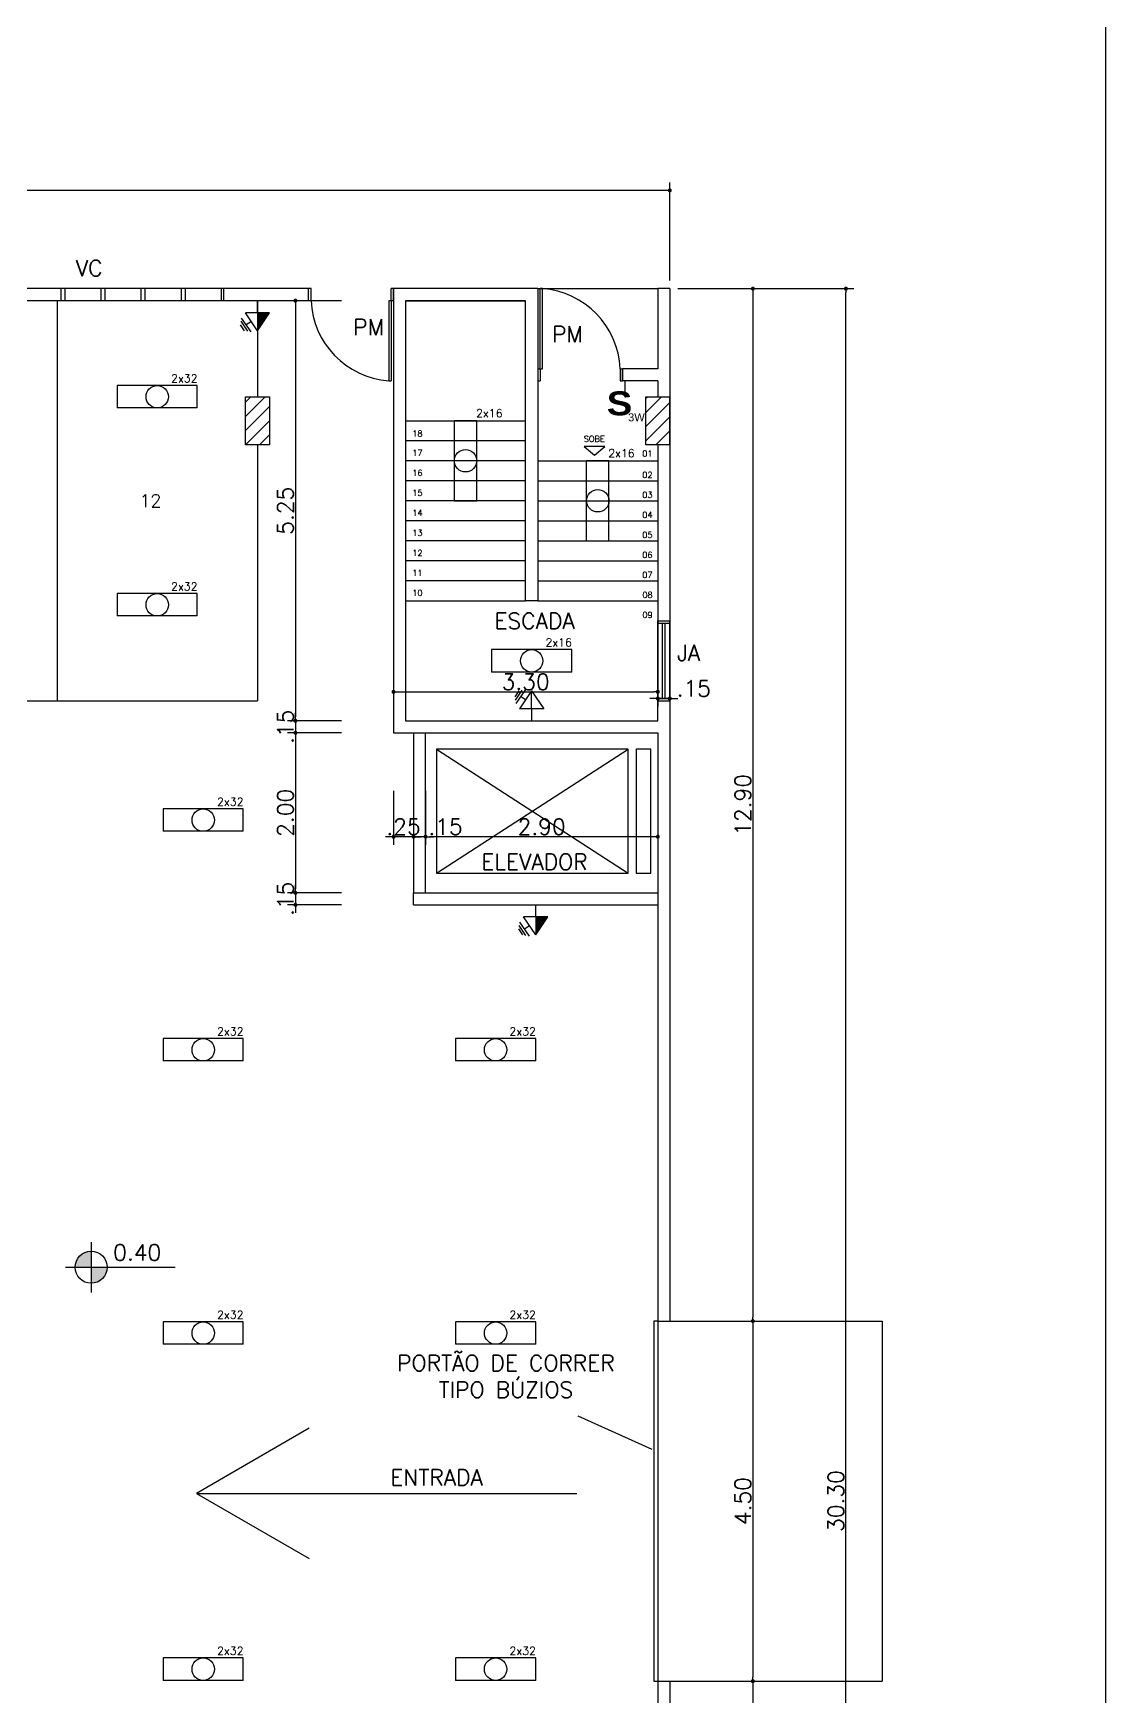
# Model space of a CAD drawing. Header units: millimetres. Extents: x 682 to 1119, y 341 to 434.
# Drawn here: x 737.78 to 751.17, y 362.49 to 383.27 of the extents above; entities that cross this region are included whole.
import ezdxf
from ezdxf.enums import TextEntityAlignment as Align

# ---------------------------------------------------------------- set-up
doc = ezdxf.new("R2010")
doc.units = ezdxf.units.MM
doc.linetypes.add('CENTERX2', pattern=[4, 2.5, -0.5, 0.5, -0.5])
doc.linetypes.add('HIDDEN', pattern=[0.375, 0.25, -0.125])
for name, color, linetype in [('ALV', 6, 'Continuous'), ('AR-ALVENARIA_EM_VISTA-001-C', 1, 'Continuous'), ('AR-ALVENARIA_EM_VISTA-002-C', 2, 'Continuous'), ('AR-CARIMBO-002-C', 2, 'Continuous'), ('AR-COTAS-001-C', 1, 'Continuous'), ('AR-ESQUADRIAS_ABERTURAS-001-H', 1, 'HIDDEN'), ('AR-INDICAÇÕES_GRÁFICAS-002-C', 2, 'Continuous'), ('AR-MOBILIÁRIO_EM_VISTA-002-C', 2, 'Continuous'), ('AR-PISO_EM_PLANTA-001-C', 1, 'Continuous'), ('AR-TEXTOS_ALTURA_2_5MM-003C', 3, 'Continuous'), ('EIXOS', 2, 'Continuous'), ('ESQUADRIAS_2', 2, 'CENTERX2'), ('GARAGEM', 1, 'Continuous'), ('hatch', 253, 'Continuous'), ('PENA_2', 2, 'Continuous'), ('TEXTO', 2, 'Continuous')]:
    doc.layers.add(name, color=color, linetype=linetype)
doc.styles.add('R60', font='simplex.shx', dxfattribs={"height": 0.08})
doc.styles.add('R80', font='simplex.shx', dxfattribs={"height": 0.1})
doc.styles.add('ROMANS', font='romans')
doc.dimstyles.new('ISO-25_WS', dxfattribs={"dimscale": 0.282828, "dimtxt": 0.8, "dimasz": 2, "dimexe": 0.1, "dimexo": 0.625, "dimgap": 0.325, "dimtad": 1, "dimzin": 4, "dimdsep": 46, "dimtxsty": 'Standard', "dimsah": 1, "dimcen": 2.5, "dimadec": 0, "dimazin": 0, "dimtfac": 1, "dimtdec": 0, "dimtmove": 2, "dimatfit": 3, "dimfxl": 1, "dimtolj": 1, "dimtzin": 0, "dimarcsym": 0})
doc.dimstyles.new('PADRÃO', dxfattribs={"dimscale": 0.05, "dimtxt": 2, "dimasz": 1, "dimexe": 2, "dimexo": 2, "dimgap": 0.5, "dimtad": 1, "dimzin": 5, "dimdsep": 46, "dimtxsty": 'ROMANS', "dimblk1": 'DOT', "dimblk2": 'DOT', "dimsah": 1, "dimcen": 2.5, "dimdle": 0.2, "dimclrd": 1, "dimclre": 1, "dimclrt": 3, "dimadec": 0, "dimazin": 0, "dimtfac": 1, "dimtix": 1, "dimtmove": 2, "dimatfit": 3, "dimldrblk": 'DOT', "dimfxl": 1, "dimtolj": 1, "dimtzin": 1, "dimarcsym": 0})
pattern_1 = [(45, (707.43386, 340.00985), (-0.08838835, 0.08838835), [])]

# ---------------------------------------------------------------- blocks, each defined once
blk = doc.blocks.new('_DOT')
at = {"color": 0, "linetype": 'ByBlock'}
blk.add_line((-0.5, 0), (-1, 0), dxfattribs=at)
at = {"color": 0, "linetype": 'ByBlock', "const_width": 0.5}
blk.add_lwpolyline([(-0.25, 0, 1), (0.25, 0, 1)], format="xyb", close=True, dxfattribs=at)
blk = doc.blocks.new('*D9')
at = {"layer": 'AR-COTAS-001-C', "color": 1, "linetype": 'ByBlock', "lineweight": -2}
for p, q in [((703.766, 380.28), (703.766, 381.41)), ((745.679, 381.31), (703.816, 381.31)), ((745.729, 380.182), (745.729, 381.41))]:
    blk.add_line(p, q, dxfattribs=at)
at = {"layer": 'DEFPOINTS', "color": 0, "linetype": 'ByBlock'}
for p in [(703.766, 381.31), (703.766, 380.18), (745.729, 380.082)]:
    blk.add_point(p, dxfattribs=at)
at = {"layer": 'AR-COTAS-001-C', "color": 1, "linetype": 'ByBlock', "lineweight": -2, "xscale": 0.05, "yscale": 0.05, "zscale": 0.05, "rotation": 180}
blk.add_blockref('_DOT', (703.766, 381.31), dxfattribs=at)
at = {"layer": 'AR-COTAS-001-C', "color": 1, "linetype": 'ByBlock', "lineweight": -2, "xscale": 0.05, "yscale": 0.05, "zscale": 0.05}
blk.add_blockref('_DOT', (745.729, 381.31), dxfattribs=at)
at = {"layer": 'AR-COTAS-001-C', "color": 3, "linetype": 'ByBlock', "insert": (724.747, 381.435), "char_height": 0.2, "attachment_point": 5, "style": 'ROMANS'}
blk.add_mtext('\\A1;42.00', dxfattribs=at)
blk = doc.blocks.new('*D12')
at = {"layer": 'AR-COTAS-001-C', "color": 1, "linetype": 'ByBlock', "lineweight": -2}
for p, q in [((745.829, 380.082), (748.028, 380.082)), ((747.928, 349.832), (747.928, 380.032)), ((745.829, 349.782), (748.028, 349.782))]:
    blk.add_line(p, q, dxfattribs=at)
at = {"layer": 'DEFPOINTS', "color": 0, "linetype": 'ByBlock'}
for p in [(745.729, 380.082), (747.928, 380.082), (745.729, 349.782)]:
    blk.add_point(p, dxfattribs=at)
at = {"layer": 'AR-COTAS-001-C', "color": 1, "linetype": 'ByBlock', "lineweight": -2, "xscale": 0.05, "yscale": 0.05, "zscale": 0.05}
for p, rotation in [((747.928, 380.082), 90), ((747.928, 349.782), 270)]:
    blk.add_blockref('_DOT', p, dxfattribs=dict(at, rotation=rotation))
at = {"layer": 'AR-COTAS-001-C', "color": 3, "linetype": 'ByBlock', "insert": (747.803, 364.932), "char_height": 0.2, "attachment_point": 5, "rotation": 90, "style": 'ROMANS'}
blk.add_mtext('\\A1;30.30', dxfattribs=at)
blk = doc.blocks.new('*D17')
at = {"layer": 'AR-ALVENARIA_EM_VISTA-001-C', "color": 1, "lineweight": -2}
for p, q in [((745.832, 380.082), (746.866, 380.082)), ((746.766, 380.032), (746.766, 367.232)), ((745.829, 367.182), (746.866, 367.182))]:
    blk.add_line(p, q, dxfattribs=at)
at = {"layer": 'DEFPOINTS', "color": 0}
for p in [(745.732, 380.082), (745.729, 367.182), (746.766, 367.182)]:
    blk.add_point(p, dxfattribs=at)
at = {"layer": 'AR-ALVENARIA_EM_VISTA-001-C', "color": 1, "lineweight": -2, "xscale": 0.05, "yscale": 0.05, "zscale": 0.05}
for p, rotation in [((746.766, 380.082), 90), ((746.766, 367.182), 270)]:
    blk.add_blockref('_DOT', p, dxfattribs=dict(at, rotation=rotation))
at = {"layer": 'AR-ALVENARIA_EM_VISTA-001-C', "color": 3, "insert": (746.641, 373.632), "char_height": 0.2, "attachment_point": 5, "rotation": 90, "style": 'ROMANS'}
blk.add_mtext('\\A1;12.90', dxfattribs=at)
blk = doc.blocks.new('*D18')
at = {"layer": 'AR-ALVENARIA_EM_VISTA-001-C', "color": 1, "lineweight": -2}
for p, q in [((746.766, 367.132), (746.766, 362.732)), ((745.829, 362.682), (746.866, 362.682))]:
    blk.add_line(p, q, dxfattribs=at)
at = {"layer": 'DEFPOINTS', "color": 0}
for p in [(745.729, 367.182), (745.729, 362.682), (746.766, 362.682)]:
    blk.add_point(p, dxfattribs=at)
at = {"layer": 'AR-ALVENARIA_EM_VISTA-001-C', "color": 1, "lineweight": -2, "xscale": 0.05, "yscale": 0.05, "zscale": 0.05}
for p, rotation in [((746.766, 367.182), 90), ((746.766, 362.682), 270)]:
    blk.add_blockref('_DOT', p, dxfattribs=dict(at, rotation=rotation))
at = {"layer": 'AR-ALVENARIA_EM_VISTA-001-C', "color": 3, "insert": (746.641, 364.932), "char_height": 0.2, "attachment_point": 5, "rotation": 90, "style": 'ROMANS'}
blk.add_mtext('\\A1;4.50', dxfattribs=at)
blk = doc.blocks.new('*D19')
at = {"layer": 'AR-ALVENARIA_EM_VISTA-001-C', "color": 1, "lineweight": -2}
for p, q in [((746.766, 362.632), (746.766, 349.832)), ((745.929, 349.782), (746.866, 349.782))]:
    blk.add_line(p, q, dxfattribs=at)
at = {"layer": 'DEFPOINTS', "color": 0}
for p in [(745.729, 362.682), (745.829, 349.782), (746.766, 349.782)]:
    blk.add_point(p, dxfattribs=at)
at = {"layer": 'AR-ALVENARIA_EM_VISTA-001-C', "color": 1, "lineweight": -2, "xscale": 0.05, "yscale": 0.05, "zscale": 0.05}
for p, rotation in [((746.766, 362.682), 90), ((746.766, 349.782), 270)]:
    blk.add_blockref('_DOT', p, dxfattribs=dict(at, rotation=rotation))
at = {"layer": 'AR-ALVENARIA_EM_VISTA-001-C', "color": 3, "insert": (746.641, 356.232), "char_height": 0.2, "attachment_point": 5, "rotation": 90, "style": 'ROMANS'}
blk.add_mtext('\\A1;12.90', dxfattribs=at)
blk = doc.blocks.new('PORTA_100')
at = {"layer": 'ESQUADRIAS_2', "linetype": 'Continuous'}
for p, q in [((-0.15, 1.03), (-0.15, 1.06)), ((-0.15, 1.06), (0, 1.06)), ((0, 1.03), (0, 1.06)), ((-0.15, 1.03), (0, 1.03)), ((-0.15, 0.03), (0, 0.03)), ((-0.15, 0), (-0.15, 0.03)), ((-0.15, 0), (0, 0)), ((0, 0), (0, 0.03))]:
    blk.add_line(p, q, dxfattribs=at)
at = {"layer": 'PENA_2', "linetype": 'Continuous', "ltscale": 5}
for p, q in [((-1.15, 0.06), (-1.151, 0.03)), ((-0.15, 0.03), (-1.151, 0.03)), ((-0.15, 0.06), (-1.15, 0.06)), ((-0.15, 0.03), (-0.15, 0.06))]:
    blk.add_line(p, q, dxfattribs=at)
blk.add_arc((-0.104, -0.018), 1.049, 92.5, 175.7538, dxfattribs=at)
blk = doc.blocks.new('*D60')
at = {"layer": 'AR-COTAS-001-C', "color": 1, "lineweight": -2}
for p, q in [((742.279, 375.526), (742.279, 374.944)), ((745.579, 375.497), (745.579, 374.944)), ((742.329, 375.044), (745.529, 375.044))]:
    blk.add_line(p, q, dxfattribs=at)
at = {"layer": 'DEFPOINTS', "color": 0}
for p in [(742.279, 375.626), (745.579, 375.597), (745.579, 375.044)]:
    blk.add_point(p, dxfattribs=at)
at = {"layer": 'AR-COTAS-001-C', "color": 1, "lineweight": -2, "xscale": 0.05, "yscale": 0.05, "zscale": 0.05, "rotation": 180}
blk.add_blockref('_DOT', (742.279, 375.044), dxfattribs=at)
at = {"layer": 'AR-COTAS-001-C', "color": 1, "lineweight": -2, "xscale": 0.05, "yscale": 0.05, "zscale": 0.05}
blk.add_blockref('_DOT', (745.579, 375.044), dxfattribs=at)
at = {"layer": 'AR-COTAS-001-C', "color": 3, "insert": (743.929, 375.169), "char_height": 0.2, "attachment_point": 5, "style": 'ROMANS'}
blk.add_mtext('\\A1;3.30', dxfattribs=at)
blk = doc.blocks.new('A$C24F306F9')
at = {"layer": 'TEXTO', "color": 2, "style": 'ROMANS'}
for s, p in [('01', (0.062, 2.054)), ('02', (0.062, 1.788)), ('03', (0.062, 1.538)), ('04', (0.062, 1.288)), ('05', (0.062, 1.038)), ('06', (0.062, 0.788)), ('07', (0.062, 0.538)), ('08', (0.063, 0.288)), ('09', (0.063, 0.038))]:
    blk.add_text(s, height=0.075, dxfattribs=at).set_placement(p, align=Align.MIDDLE)
blk = doc.blocks.new('*D61')
at = {"layer": 'AR-COTAS-001-C', "color": 1, "lineweight": -2}
for p, q in [((745.579, 375.536), (745.579, 374.861)), ((745.729, 375.536), (745.729, 374.861)), ((745.529, 374.961), (745.479, 374.961)), ((745.729, 374.961), (745.579, 374.961)), ((745.779, 374.961), (745.829, 374.961))]:
    blk.add_line(p, q, dxfattribs=at)
at = {"layer": 'DEFPOINTS', "color": 0}
for p in [(745.579, 375.636), (745.729, 375.636), (745.579, 374.961)]:
    blk.add_point(p, dxfattribs=at)
at = {"layer": 'AR-COTAS-001-C', "color": 1, "lineweight": -2, "xscale": 0.05, "yscale": 0.05, "zscale": 0.05}
blk.add_blockref('_DOT', (745.579, 374.961), dxfattribs=at)
at = {"layer": 'AR-COTAS-001-C', "color": 1, "lineweight": -2, "xscale": 0.05, "yscale": 0.05, "zscale": 0.05, "rotation": 180}
blk.add_blockref('_DOT', (745.729, 374.961), dxfattribs=at)
at = {"layer": 'AR-COTAS-001-C', "color": 3, "insert": (746.028, 375.086), "char_height": 0.2, "attachment_point": 5, "style": 'ROMANS'}
blk.add_mtext('\\A1;.15', dxfattribs=at)
blk = doc.blocks.new('*D62')
at = {"layer": 'AR-COTAS-001-C', "color": 1, "lineweight": -2}
for p, q in [((741.628, 374.532), (740.954, 374.532)), ((741.054, 374.482), (741.054, 372.582)), ((741.628, 372.532), (740.954, 372.532))]:
    blk.add_line(p, q, dxfattribs=at)
at = {"layer": 'DEFPOINTS', "color": 0}
for p in [(741.728, 374.532), (741.054, 372.532), (741.728, 372.532)]:
    blk.add_point(p, dxfattribs=at)
at = {"layer": 'AR-COTAS-001-C', "color": 1, "lineweight": -2, "xscale": 0.05, "yscale": 0.05, "zscale": 0.05}
for p, rotation in [((741.054, 374.532), 90), ((741.054, 372.532), 270)]:
    blk.add_blockref('_DOT', p, dxfattribs=dict(at, rotation=rotation))
at = {"layer": 'AR-COTAS-001-C', "color": 3, "insert": (740.929, 373.532), "char_height": 0.2, "attachment_point": 5, "rotation": 90, "style": 'ROMANS'}
blk.add_mtext('\\A1;2.00', dxfattribs=at)
blk = doc.blocks.new('*D63')
at = {"layer": 'AR-COTAS-001-C', "color": 1, "lineweight": -2}
for p, q in [((741.054, 374.732), (741.054, 374.782)), ((741.628, 374.682), (740.954, 374.682)), ((741.054, 374.682), (741.054, 374.532)), ((741.628, 374.532), (740.954, 374.532)), ((741.054, 374.482), (741.054, 374.432))]:
    blk.add_line(p, q, dxfattribs=at)
at = {"layer": 'DEFPOINTS', "color": 0}
for p in [(741.728, 374.682), (741.054, 374.532), (741.728, 374.532)]:
    blk.add_point(p, dxfattribs=at)
at = {"layer": 'AR-COTAS-001-C', "color": 1, "lineweight": -2, "xscale": 0.05, "yscale": 0.05, "zscale": 0.05}
for p, rotation in [((741.054, 374.682), 270), ((741.054, 374.532), 90)]:
    blk.add_blockref('_DOT', p, dxfattribs=dict(at, rotation=rotation))
at = {"layer": 'AR-COTAS-001-C', "color": 3, "insert": (740.929, 374.607), "char_height": 0.2, "attachment_point": 5, "rotation": 90, "style": 'ROMANS'}
blk.add_mtext('\\A1;.15', dxfattribs=at)
blk = doc.blocks.new('*D64')
at = {"layer": 'AR-COTAS-001-C', "color": 1, "lineweight": -2}
for p, q in [((741.628, 379.932), (740.954, 379.932)), ((741.054, 379.882), (741.054, 374.732)), ((741.628, 374.682), (740.954, 374.682))]:
    blk.add_line(p, q, dxfattribs=at)
at = {"layer": 'DEFPOINTS', "color": 0}
for p in [(741.728, 379.932), (741.054, 374.682), (741.728, 374.682)]:
    blk.add_point(p, dxfattribs=at)
at = {"layer": 'AR-COTAS-001-C', "color": 1, "lineweight": -2, "xscale": 0.05, "yscale": 0.05, "zscale": 0.05}
for p, rotation in [((741.054, 379.932), 90), ((741.054, 374.682), 270)]:
    blk.add_blockref('_DOT', p, dxfattribs=dict(at, rotation=rotation))
at = {"layer": 'AR-COTAS-001-C', "color": 3, "insert": (740.929, 377.307), "char_height": 0.2, "attachment_point": 5, "rotation": 90, "style": 'ROMANS'}
blk.add_mtext('\\A1;5.25', dxfattribs=at)
blk = doc.blocks.new('*D65')
at = {"layer": 'AR-COTAS-001-C', "color": 1, "lineweight": -2}
for p, q in [((741.628, 372.532), (740.954, 372.532)), ((741.054, 372.582), (741.054, 372.632)), ((741.054, 372.532), (741.054, 372.382)), ((741.628, 372.382), (740.954, 372.382)), ((741.054, 372.332), (741.054, 372.282))]:
    blk.add_line(p, q, dxfattribs=at)
at = {"layer": 'DEFPOINTS', "color": 0}
for p in [(741.728, 372.532), (741.054, 372.382), (741.728, 372.382)]:
    blk.add_point(p, dxfattribs=at)
at = {"layer": 'AR-COTAS-001-C', "color": 1, "lineweight": -2, "xscale": 0.05, "yscale": 0.05, "zscale": 0.05}
for p, rotation in [((741.054, 372.532), 270), ((741.054, 372.382), 90)]:
    blk.add_blockref('_DOT', p, dxfattribs=dict(at, rotation=rotation))
at = {"layer": 'AR-COTAS-001-C', "color": 3, "insert": (740.929, 372.457), "char_height": 0.2, "attachment_point": 5, "rotation": 90, "style": 'ROMANS'}
blk.add_mtext('\\A1;.15', dxfattribs=at)
blk = doc.blocks.new('*D66')
at = {"layer": 'AR-COTAS-001-C', "color": 1, "lineweight": -2}
for p, q in [((742.679, 373.809), (742.679, 373.134)), ((745.579, 373.809), (745.579, 373.134)), ((745.529, 373.234), (742.729, 373.234))]:
    blk.add_line(p, q, dxfattribs=at)
at = {"layer": 'DEFPOINTS', "color": 0}
for p in [(742.679, 373.909), (745.579, 373.909), (742.679, 373.234)]:
    blk.add_point(p, dxfattribs=at)
at = {"layer": 'AR-COTAS-001-C', "color": 1, "lineweight": -2, "xscale": 0.05, "yscale": 0.05, "zscale": 0.05, "rotation": 180}
blk.add_blockref('_DOT', (742.679, 373.234), dxfattribs=at)
at = {"layer": 'AR-COTAS-001-C', "color": 1, "lineweight": -2, "xscale": 0.05, "yscale": 0.05, "zscale": 0.05}
blk.add_blockref('_DOT', (745.579, 373.234), dxfattribs=at)
at = {"layer": 'AR-COTAS-001-C', "color": 3, "insert": (744.129, 373.359), "char_height": 0.2, "attachment_point": 5, "style": 'ROMANS'}
blk.add_mtext('\\A1;2.90', dxfattribs=at)
blk = doc.blocks.new('*D67')
at = {"layer": 'AR-COTAS-001-C', "color": 1, "lineweight": -2}
for p, q in [((742.529, 373.809), (742.529, 373.134)), ((742.679, 373.809), (742.679, 373.134)), ((742.479, 373.234), (742.429, 373.234)), ((742.679, 373.234), (742.529, 373.234)), ((742.729, 373.234), (742.779, 373.234))]:
    blk.add_line(p, q, dxfattribs=at)
at = {"layer": 'DEFPOINTS', "color": 0}
for p in [(742.529, 373.909), (742.679, 373.909), (742.529, 373.234)]:
    blk.add_point(p, dxfattribs=at)
at = {"layer": 'AR-COTAS-001-C', "color": 1, "lineweight": -2, "xscale": 0.05, "yscale": 0.05, "zscale": 0.05}
blk.add_blockref('_DOT', (742.529, 373.234), dxfattribs=at)
at = {"layer": 'AR-COTAS-001-C', "color": 1, "lineweight": -2, "xscale": 0.05, "yscale": 0.05, "zscale": 0.05, "rotation": 180}
blk.add_blockref('_DOT', (742.679, 373.234), dxfattribs=at)
at = {"layer": 'AR-COTAS-001-C', "color": 3, "insert": (742.928, 373.359), "char_height": 0.2, "attachment_point": 5, "style": 'ROMANS'}
blk.add_mtext('\\A1;.15', dxfattribs=at)
blk = doc.blocks.new('*D68')
at = {"layer": 'AR-COTAS-001-C', "color": 1, "lineweight": -2}
for p, q in [((742.279, 373.809), (742.279, 373.134)), ((742.529, 373.809), (742.529, 373.134)), ((742.229, 373.234), (742.179, 373.234)), ((742.529, 373.234), (742.279, 373.234)), ((742.579, 373.234), (742.629, 373.234))]:
    blk.add_line(p, q, dxfattribs=at)
at = {"layer": 'DEFPOINTS', "color": 0}
for p in [(742.279, 373.909), (742.529, 373.909), (742.279, 373.234)]:
    blk.add_point(p, dxfattribs=at)
at = {"layer": 'AR-COTAS-001-C', "color": 1, "lineweight": -2, "xscale": 0.05, "yscale": 0.05, "zscale": 0.05}
blk.add_blockref('_DOT', (742.279, 373.234), dxfattribs=at)
at = {"layer": 'AR-COTAS-001-C', "color": 1, "lineweight": -2, "xscale": 0.05, "yscale": 0.05, "zscale": 0.05, "rotation": 180}
blk.add_blockref('_DOT', (742.529, 373.234), dxfattribs=at)
at = {"layer": 'AR-COTAS-001-C', "color": 3, "insert": (742.404, 373.359), "char_height": 0.2, "attachment_point": 5, "style": 'ROMANS'}
blk.add_mtext('\\A1;.25', dxfattribs=at)

msp = doc.modelspace()

# ---------------------------------------------------------------- hatches: boundary and pattern name
at = {"layer": 'AR-COTAS-001-C', "linetype": 'Continuous', "ltscale": 5}
h = msp.add_hatch(dxfattribs=at)
h.set_pattern_fill('ANSI31', color=256, style=0)
h.set_pattern_definition(pattern_1)
h.paths.add_polyline_path([(740.729, 378.732), (740.429, 378.732), (740.429, 378.132), (740.729, 378.132)])
h = msp.add_hatch(dxfattribs=at)
h.set_pattern_fill('ANSI31', color=256, style=0)
h.set_pattern_definition(pattern_1)
h.paths.add_polyline_path([(745.729, 378.732), (745.429, 378.732), (745.429, 378.132), (745.729, 378.132)])
h = msp.add_hatch(dxfattribs=at)
h.set_pattern_fill('ANSI31', color=256, style=0)
h.set_pattern_definition([(45, (707.43386, 340.00985), (-0.08838835, 0.08838835), [])])
h.paths.add_polyline_path([(745.729, 378.732), (745.429, 378.732), (745.429, 378.132), (745.729, 378.132)])
at = {"layer": 'AR-INDICAÇÕES_GRÁFICAS-002-C', "ltscale": 2}
h = msp.add_hatch(color=256, dxfattribs=at)
h.paths.add_polyline_path([(738.503, 367.854), (738.503, 368.054, 0.414214), (738.303, 367.854)])
h.paths.add_polyline_path([(738.503, 367.654, 0.414214), (738.703, 367.854), (738.503, 367.854)])
at = {"layer": 'hatch', "linetype": 'ByBlock', "ltscale": 5}
for points in [[(740.579, 379.782), (740.579, 379.557), (740.729, 379.782)], [(744.054, 372.232), (744.054, 372.007), (744.204, 372.232)]]:
    msp.add_hatch(color=256, dxfattribs=at).paths.add_polyline_path(points)

# ---------------------------------------------------------------- linework, layer by layer
at = {"layer": 'ALV'}
for p, q in [((741.219, 380.082), (717.656, 380.082)), ((740.156, 380.082), (740.156, 379.932)), ((741.249, 380.082), (741.009, 380.082)), ((741.249, 379.932), (741.249, 380.082)), ((744.079, 380.082), (742.279, 380.082)), ((742.279, 380.082), (742.279, 374.532)), ((744.079, 380.082), (744.079, 376.182)), ((745.579, 380.082), (745.579, 379.082)), ((745.729, 380.082), (745.579, 380.082)), ((745.729, 380.082), (745.729, 367.182)), ((741.219, 379.932), (703.806, 379.932)), ((741.249, 379.932), (741.009, 379.932)), ((743.929, 379.932), (742.429, 379.932)), ((742.429, 379.932), (742.429, 374.682)), ((742.429, 379.932), (743.929, 379.932)), ((743.929, 376.182), (743.929, 379.932)), ((745.579, 379.082), (745.139, 379.082)), ((745.139, 378.932), (745.139, 379.082)), ((745.579, 378.932), (745.139, 378.932)), ((745.579, 378.932), (745.579, 378.732)), ((745.579, 378.932), (745.579, 378.732)), ((745.579, 378.932), (745.579, 378.732)), ((740.429, 378.732), (740.729, 378.732)), ((740.429, 378.132), (740.429, 378.732)), ((740.729, 378.732), (740.729, 378.132)), ((745.429, 378.732), (745.729, 378.732)), ((745.429, 378.132), (745.429, 378.732)), ((745.729, 378.132), (745.729, 378.732)), ((745.729, 378.132), (745.729, 378.732)), ((740.729, 378.132), (740.429, 378.132)), ((745.729, 378.132), (745.429, 378.132)), ((745.579, 378.132), (745.579, 374.957)), ((744.079, 376.182), (743.929, 376.182)), ((745.579, 375.932), (745.729, 375.932)), ((745.579, 374.932), (745.729, 374.932)), ((745.579, 374.682), (745.579, 374.932)), ((742.429, 374.682), (745.579, 374.682)), ((742.279, 374.532), (745.579, 374.532)), ((745.579, 374.532), (745.579, 367.182)), ((742.529, 372.382), (742.529, 372.532)), ((742.529, 372.532), (745.579, 372.532)), ((742.529, 372.382), (745.579, 372.382)), ((745.579, 367.182), (745.729, 367.182)), ((745.579, 362.682), (745.579, 351.732)), ((745.579, 362.682), (745.729, 362.682)), ((745.729, 362.682), (745.729, 349.782))]:
    msp.add_line(p, q, dxfattribs=at)
at = {"layer": 'AR-ALVENARIA_EM_VISTA-001-C', "ltscale": 5}
for p, q in [((738.126, 380.082), (738.126, 379.927)), ((738.176, 380.082), (738.176, 379.927)), ((738.626, 380.082), (738.626, 379.927)), ((738.676, 380.082), (738.676, 379.927)), ((739.126, 380.082), (739.126, 379.927)), ((739.176, 380.082), (739.176, 379.927)), ((739.626, 380.082), (739.626, 379.927)), ((739.676, 380.082), (739.676, 379.927)), ((740.126, 380.082), (740.126, 379.927)), ((745.579, 367.182), (745.529, 367.182)), ((745.508, 365.578), (744.583, 365.994)), ((745.529, 362.682), (745.579, 362.682))]:
    msp.add_line(p, q, dxfattribs=at)
at = {"layer": 'AR-ALVENARIA_EM_VISTA-002-C', "linetype": 'ByBlock', "ltscale": 5}
msp.add_line((744.079, 380.082), (745.579, 380.082), dxfattribs=at)
at = {"layer": 'AR-CARIMBO-002-C', "ltscale": 2}
msp.add_line((751.172, 368.95), (751.172, 412.814), dxfattribs=at)
at = {"layer": 'AR-ESQUADRIAS_ABERTURAS-001-H', "linetype": 'ByBlock', "ltscale": 5}
for p, q in [((745.529, 367.182), (745.529, 362.682)), ((745.579, 367.182), (745.579, 362.682)), ((745.579, 367.182), (745.579, 362.682))]:
    msp.add_line(p, q, dxfattribs=at)
at = {"layer": 'AR-INDICAÇÕES_GRÁFICAS-002-C', "color": 2, "linetype": 'Continuous'}
for p, q in [((738.503, 368.169), (738.503, 367.539)), ((738.184, 367.854), (739.553, 367.854))]:
    msp.add_line(p, q, dxfattribs=at)
at = {"layer": 'AR-INDICAÇÕES_GRÁFICAS-002-C', "ltscale": 2}
msp.add_circle((738.503, 367.854), 0.2, dxfattribs=at)
at = {"layer": 'AR-MOBILIÁRIO_EM_VISTA-002-C', "linetype": 'ByBlock', "ltscale": 5}
for p, q in [((745.729, 367.182), (748.379, 367.182)), ((748.379, 367.182), (748.379, 362.682)), ((745.729, 362.682), (748.379, 362.682))]:
    msp.add_line(p, q, dxfattribs=at)
at = {"layer": 'AR-PISO_EM_PLANTA-001-C'}
for p, q in [((738.079, 379.932), (738.079, 374.932)), ((740.579, 379.932), (740.579, 378.732)), ((740.579, 379.932), (740.579, 378.732)), ((740.579, 379.932), (740.579, 378.732)), ((740.579, 378.132), (740.579, 374.932)), ((740.579, 378.132), (740.579, 374.932)), ((740.579, 378.132), (740.579, 374.932)), ((725.639, 374.932), (740.579, 374.932)), ((741.226, 365.842), (739.817, 365.028)), ((739.817, 365.028), (744.566, 365.028)), ((739.817, 365.028), (741.226, 364.215))]:
    msp.add_line(p, q, dxfattribs=at)
at = {"layer": 'AR-PISO_EM_PLANTA-001-C', "linetype": 'ByBlock', "ltscale": 5}
for p, q in [((745.579, 374.932), (745.579, 375.932)), ((745.579, 375.902), (745.729, 375.902)), ((745.639, 374.962), (745.639, 375.902)), ((745.669, 374.962), (745.669, 375.902)), ((745.729, 374.932), (745.729, 375.932)), ((742.279, 374.957), (742.279, 374.932)), ((745.579, 374.962), (745.729, 374.962))]:
    msp.add_line(p, q, dxfattribs=at)
at = {"layer": 'AR-TEXTOS_ALTURA_2_5MM-003C', "linetype": 'ByBlock', "ltscale": 2}
for p, q in [((740.579, 379.782), (740.429, 379.782)), ((740.579, 379.557), (740.429, 379.782)), ((740.579, 379.782), (740.579, 379.932)), ((740.729, 379.782), (740.579, 379.782)), ((740.579, 379.557), (740.729, 379.782)), ((740.579, 379.782), (740.579, 379.557)), ((740.417, 379.557), (740.367, 379.632)), ((740.458, 379.549), (740.375, 379.674)), ((740.5, 379.541), (740.383, 379.715)), ((740.504, 379.67), (740.441, 379.628)), ((745.166, 378.934), (745.166, 378.744)), ((738.829, 378.872), (738.829, 378.592)), ((739.829, 378.872), (738.829, 378.872)), ((739.829, 378.592), (739.829, 378.872)), ((739.829, 378.592), (738.829, 378.592)), ((743.319, 378.432), (743.039, 378.432)), ((743.039, 377.432), (743.039, 378.432)), ((743.319, 377.432), (743.319, 378.432)), ((744.969, 377.932), (744.689, 377.932)), ((744.689, 376.932), (744.689, 377.932)), ((744.969, 376.932), (744.969, 377.932)), ((743.039, 377.432), (743.319, 377.432)), ((744.689, 376.932), (744.969, 376.932)), ((738.829, 376.272), (738.829, 375.992)), ((739.829, 376.272), (738.829, 376.272)), ((739.829, 375.992), (739.829, 376.272)), ((739.829, 375.992), (738.829, 375.992)), ((743.504, 375.572), (743.504, 375.292)), ((744.504, 375.572), (743.504, 375.572)), ((744.504, 375.292), (744.504, 375.572)), ((744.504, 375.292), (743.504, 375.292)), ((743.842, 375.057), (743.792, 374.982)), ((743.883, 375.065), (743.8, 374.941)), ((743.925, 375.074), (743.808, 374.899)), ((744.004, 375.057), (743.854, 374.832)), ((743.929, 374.945), (743.866, 374.986)), ((744.004, 375.057), (744.154, 374.832)), ((744.004, 374.832), (744.004, 375.057)), ((744.004, 374.832), (743.854, 374.832)), ((744.004, 374.832), (744.004, 374.682)), ((744.154, 374.832), (744.004, 374.832)), ((739.403, 373.582), (739.403, 373.302)), ((740.403, 373.582), (739.403, 373.582)), ((740.403, 373.302), (740.403, 373.582)), ((740.403, 373.302), (739.403, 373.302)), ((744.054, 372.232), (744.054, 372.382)), ((743.892, 372.007), (743.842, 372.082)), ((743.933, 371.999), (743.85, 372.124)), ((743.975, 371.991), (743.858, 372.165)), ((744.054, 372.232), (743.904, 372.232)), ((744.054, 372.007), (743.904, 372.232)), ((743.979, 372.12), (743.916, 372.078)), ((744.204, 372.232), (744.054, 372.232)), ((744.054, 372.007), (744.204, 372.232)), ((744.054, 372.232), (744.054, 372.007)), ((739.403, 370.712), (739.403, 370.432)), ((740.403, 370.712), (739.403, 370.712)), ((740.403, 370.432), (740.403, 370.712)), ((743.054, 370.712), (743.054, 370.432)), ((744.054, 370.712), (743.054, 370.712)), ((744.054, 370.432), (744.054, 370.712)), ((740.403, 370.432), (739.403, 370.432)), ((744.054, 370.432), (743.054, 370.432)), ((739.403, 367.172), (739.403, 366.892)), ((740.403, 367.172), (739.403, 367.172)), ((740.403, 366.892), (740.403, 367.172)), ((743.054, 367.172), (743.054, 366.892)), ((744.054, 367.172), (743.054, 367.172)), ((744.054, 366.892), (744.054, 367.172)), ((740.403, 366.892), (739.403, 366.892)), ((744.054, 366.892), (743.054, 366.892)), ((739.403, 362.972), (739.403, 362.692)), ((740.403, 362.972), (739.403, 362.972)), ((740.403, 362.692), (740.403, 362.972)), ((743.054, 362.972), (743.054, 362.692)), ((744.054, 362.972), (743.054, 362.972)), ((744.054, 362.692), (744.054, 362.972)), ((740.403, 362.692), (739.403, 362.692)), ((744.054, 362.692), (743.054, 362.692))]:
    msp.add_line(p, q, dxfattribs=at)
for centre in [(739.329, 378.732), (743.179, 377.932), (744.829, 377.432), (739.329, 376.132), (744.004, 375.432), (739.903, 373.442), (739.903, 370.572), (743.554, 370.572), (739.903, 367.032), (743.554, 367.032), (739.903, 362.832), (743.554, 362.832)]:
    msp.add_circle(centre, 0.14, dxfattribs=at)
at = {"layer": 'EIXOS', "linetype": 'ByBlock', "ltscale": 2}
for p, q in [((742.429, 378.432), (743.929, 378.432)), ((743.929, 378.182), (742.429, 378.182)), ((743.929, 377.932), (742.429, 377.932)), ((744.079, 377.932), (745.579, 377.932)), ((743.929, 377.682), (742.429, 377.682)), ((744.079, 377.682), (745.579, 377.682)), ((743.929, 377.432), (742.429, 377.432)), ((744.079, 377.432), (745.579, 377.432)), ((743.929, 377.182), (742.429, 377.182)), ((744.079, 377.182), (745.579, 377.182)), ((743.929, 376.932), (742.429, 376.932)), ((744.079, 376.932), (745.579, 376.932)), ((743.929, 376.682), (742.429, 376.682)), ((744.079, 376.682), (745.579, 376.682)), ((743.929, 376.432), (742.429, 376.432)), ((744.079, 376.432), (745.579, 376.432)), ((742.429, 376.182), (743.929, 376.182)), ((744.079, 376.182), (745.579, 376.182))]:
    msp.add_line(p, q, dxfattribs=at)
at = {"layer": 'GARAGEM'}
for p, q in [((744.918, 378.109), (744.659, 378.109)), ((744.659, 378.109), (744.788, 378.001)), ((744.788, 378.001), (744.918, 378.109))]:
    msp.add_line(p, q, dxfattribs=at)
at = {"layer": 'PENA_2'}
msp.add_line((751.172, 342.273), (751.172, 424.273), dxfattribs=at)
at = {"layer": 'PENA_2', "linetype": 'Continuous'}
for p, q in [((742.529, 374.532), (742.529, 372.532)), ((742.679, 372.532), (742.679, 374.532)), ((742.814, 372.779), (745.209, 374.327)), ((742.814, 374.327), (745.209, 372.779)), ((745.209, 374.327), (742.814, 374.327)), ((742.814, 374.327), (742.814, 372.779)), ((745.209, 372.779), (745.209, 374.327)), ((745.491, 374.327), (745.307, 374.327)), ((745.307, 374.327), (745.307, 372.779)), ((745.491, 372.779), (745.491, 374.327)), ((742.814, 372.779), (745.209, 372.779)), ((745.307, 372.779), (745.491, 372.779))]:
    msp.add_line(p, q, dxfattribs=at)

# ---------------------------------------------------------------- block references
at = {"layer": 'AR-ALVENARIA_EM_VISTA-001-C', "ltscale": 5, "rotation": 90}
msp.add_blockref('PORTA_100', (742.279, 380.082), dxfattribs=at)
at = {"layer": 'AR-ALVENARIA_EM_VISTA-002-C', "linetype": 'ByBlock', "ltscale": 5, "rotation": 270}
msp.add_blockref('PORTA_100', (744.079, 378.932), dxfattribs=at)
at = {"layer": 'AR-PISO_EM_PLANTA-001-C', "linetype": 'ByBlock', "ltscale": 5}
msp.add_blockref('A$C24F306F9', (745.387, 375.967), dxfattribs=at)

# ---------------------------------------------------------------- texts
at = {"layer": 'AR-INDICAÇÕES_GRÁFICAS-002-C', "color": 3, "linetype": 'Continuous', "style": 'R80'}
msp.add_text('0.40', height=0.2, dxfattribs=at).set_placement((738.779, 367.939))
at = {"layer": 'AR-TEXTOS_ALTURA_2_5MM-003C', "linetype": 'ByBlock', "ltscale": 2, "attachment_point": 5, "style": 'R60'}
for s, insert, char_height, width in [('VC', (738.48, 380.339), 0.2, 10), ('PM', (741.969, 379.601), 0.2, 10), ('PM', (744.452, 379.512), 0.2, 10), ('2x32', (739.667, 378.961), 0.1, 3.40664), ('{\\fArial Black|b0|i0|c0|p34;S}', (745.101, 378.647), 0.3, 10.21992), ('2x16', (743.475, 378.526), 0.1, 3.40664), ('{\\fArial|b0|i0|c0|p34;3W}', (745.312, 378.474), 0.1, 3.40664), ('2x16', (745.125, 378.026), 0.1, 3.40664), ('12', (739.243, 377.432), 0.16, 5), ('2x32', (739.667, 376.361), 0.1, 3.40664), ('ESCADA ', (744.041, 375.93), 0.2, 10), ('2x16', (744.342, 375.661), 0.1, 3.40664), ('JA', (745.964, 375.531), 0.2, 10), ('2x32', (740.241, 373.671), 0.1, 3.40664), ('ELEVADOR ', (744.039, 372.92), 0.2, 10), ('2x32', (740.241, 370.801), 0.1, 3.40664), ('2x32', (743.892, 370.801), 0.1, 3.40664), ('2x32', (740.241, 367.261), 0.1, 3.40664), ('2x32', (743.892, 367.261), 0.1, 3.40664), ('PORTÃO DE CORRER\\PTIPO BÚZIOS', (743.683, 366.491), 0.2, 10), ('ENTRADA', (742.817, 365.228), 0.2, 10), ('2x32', (740.241, 363.061), 0.1, 3.40664), ('2x32', (743.892, 363.061), 0.1, 3.40664)]:
    msp.add_mtext(s, dxfattribs=dict(at, insert=insert, char_height=char_height, width=width))
at = {"layer": 'TEXTO', "color": 2, "style": 'ROMANS'}
for s, p in [('18', (742.577, 378.271)), ('17', (742.577, 378.03)), ('16', (742.577, 377.78)), ('15', (742.577, 377.53)), ('14', (742.577, 377.28)), ('13', (742.577, 377.03)), ('12', (742.577, 376.78)), ('11', (742.577, 376.53)), ('10', (742.577, 376.28))]:
    msp.add_text(s, height=0.075, dxfattribs=at).set_placement(p, align=Align.MIDDLE)
msp.add_text('SOBE', height=0.075, rotation=0.0022, dxfattribs=at).set_placement((744.786, 378.205), align=Align.MIDDLE)

# ---------------------------------------------------------------- dimensions: what is measured, and where the dimension line sits
at = {"layer": 'AR-ALVENARIA_EM_VISTA-001-C', "ltscale": 5}
for base, p1, p2, override, picture, middle in [((746.766, 367.182), (745.732, 380.082), (745.729, 367.182), {"dimscale": 0.05, "dimtxt": 4, "dimasz": 1, "dimexe": 2, "dimexo": 2, "dimgap": 0.5, "dimzin": 5, "dimtxsty": 'ROMANS', "dimblk1": 'DOT', "dimblk2": 'DOT', "dimdle": 0.2, "dimclrd": 1, "dimclre": 1, "dimclrt": 3, "dimtdec": 2, "dimtix": 1, "dimtzin": 1}, '*D17', (746.641, 373.632)), ((746.766, 362.682), (745.729, 367.182), (745.729, 362.682), {"dimscale": 0.05, "dimtxt": 4, "dimasz": 1, "dimexe": 2, "dimexo": 2, "dimgap": 0.5, "dimzin": 5, "dimtxsty": 'ROMANS', "dimblk1": 'DOT', "dimblk2": 'DOT', "dimdle": 0.2, "dimse1": 1, "dimclrd": 1, "dimclre": 1, "dimclrt": 3, "dimtdec": 2, "dimtix": 1, "dimtzin": 1}, '*D18', (746.641, 364.932)), ((746.766, 349.782), (745.729, 362.682), (745.829, 349.782), {"dimscale": 0.05, "dimtxt": 4, "dimasz": 1, "dimexe": 2, "dimexo": 2, "dimgap": 0.5, "dimzin": 5, "dimtxsty": 'ROMANS', "dimblk1": 'DOT', "dimblk2": 'DOT', "dimdle": 0.2, "dimse1": 1, "dimclrd": 1, "dimclre": 1, "dimclrt": 3, "dimtdec": 2, "dimtix": 1, "dimtzin": 1}, '*D19', (746.641, 356.232))]:
    dim = msp.add_linear_dim(base=base, p1=p1, p2=p2, angle=90, dimstyle='ISO-25_WS', override=override, dxfattribs=at)
    dim.commit()
    dim.dimension.update_dxf_attribs({"geometry": picture, "text_midpoint": middle})
at = {"layer": 'AR-COTAS-001-C', "linetype": 'ByBlock', "ltscale": 2}
dim = msp.add_linear_dim(base=(703.766, 381.31), p1=(745.729, 380.082), p2=(703.766, 380.18), text='42.00', dimstyle='PADRÃO', override={"dimtxt": 4}, dxfattribs=at)
dim.commit()
dim.dimension.update_dxf_attribs({"geometry": '*D9', "text_midpoint": (724.747, 381.435)})
dim = msp.add_linear_dim(base=(747.928, 380.082), p1=(745.729, 349.782), p2=(745.729, 380.082), angle=90, dimstyle='PADRÃO', override={"dimtxt": 4}, dxfattribs=at)
dim.commit()
dim.dimension.update_dxf_attribs({"geometry": '*D12', "text_midpoint": (747.803, 364.932)})
at = {"layer": 'AR-COTAS-001-C', "ltscale": 5}
for base, p1, p2, angle, picture, middle in [((741.054, 374.682), (741.728, 379.932), (741.728, 374.682), 270, '*D64', (740.929, 377.307)), ((741.054, 374.532), (741.728, 374.682), (741.728, 374.532), 270, '*D63', (740.929, 374.607)), ((741.054, 372.532), (741.728, 374.532), (741.728, 372.532), 270, '*D62', (740.929, 373.532)), ((742.279, 373.234), (742.529, 373.909), (742.279, 373.909), 180, '*D68', (742.404, 373.359)), ((742.679, 373.234), (745.579, 373.909), (742.679, 373.909), 180, '*D66', (744.129, 373.359)), ((741.054, 372.382), (741.728, 372.532), (741.728, 372.382), 270, '*D65', (740.929, 372.457))]:
    dim = msp.add_linear_dim(base=base, p1=p1, p2=p2, angle=angle, dimstyle='ISO-25_WS', override={"dimscale": 0.05, "dimtxt": 4, "dimasz": 1, "dimexe": 2, "dimexo": 2, "dimgap": 0.5, "dimzin": 5, "dimtxsty": 'ROMANS', "dimblk1": 'DOT', "dimblk2": 'DOT', "dimdle": 0.2, "dimclrd": 1, "dimclre": 1, "dimclrt": 3, "dimtdec": 2, "dimtix": 1, "dimtzin": 1}, dxfattribs=at)
    dim.commit()
    dim.dimension.update_dxf_attribs({"geometry": picture, "text_midpoint": middle})
dim = msp.add_linear_dim(base=(745.579, 375.044), p1=(742.279, 375.626), p2=(745.579, 375.597), dimstyle='ISO-25_WS', override={"dimscale": 0.05, "dimtxt": 4, "dimasz": 1, "dimexe": 2, "dimexo": 2, "dimgap": 0.5, "dimzin": 5, "dimtxsty": 'ROMANS', "dimblk1": 'DOT', "dimblk2": 'DOT', "dimdle": 0.2, "dimclrd": 1, "dimclre": 1, "dimclrt": 3, "dimtdec": 2, "dimtix": 1, "dimtzin": 1}, dxfattribs=at)
dim.commit()
dim.dimension.update_dxf_attribs({"geometry": '*D60', "text_midpoint": (743.929, 375.169)})
for base, p1, p2, picture, middle in [((745.579, 374.961), (745.729, 375.636), (745.579, 375.636), '*D61', (746.028, 375.086)), ((742.529, 373.234), (742.679, 373.909), (742.529, 373.909), '*D67', (742.928, 373.359))]:
    dim = msp.add_linear_dim(base=base, p1=p1, p2=p2, angle=180, dimstyle='ISO-25_WS', override={"dimscale": 0.05, "dimtxt": 4, "dimasz": 1, "dimexe": 2, "dimexo": 2, "dimgap": 0.5, "dimzin": 5, "dimtxsty": 'ROMANS', "dimblk1": 'DOT', "dimblk2": 'DOT', "dimdle": 0.2, "dimclrd": 1, "dimclre": 1, "dimclrt": 3, "dimtdec": 2, "dimtix": 1, "dimtzin": 1}, dxfattribs=at)
    dim.commit()
    dim.dimension.update_dxf_attribs({"geometry": picture, "text_midpoint": middle, "dimtype": 160})

doc.saveas('drawing.dxf')
